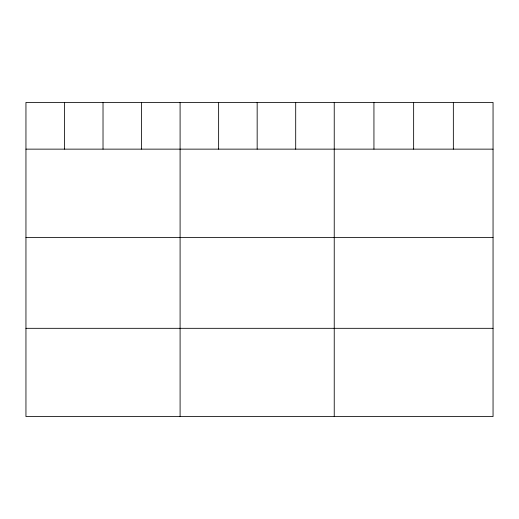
<?xml version="1.0" encoding="UTF-8"?>
<svg xmlns="http://www.w3.org/2000/svg" width="519" height="519" viewBox="0 0 519 519"><rect width="100%" height="100%" fill="white"/><g stroke="black" fill="none" stroke-linecap="round" stroke-linejoin="round"><path stroke-width="0.78" d="M493.05 149.141L493.05 416.575L25.95 416.575L25.95 102.425L493.05 102.425L493.05 149.141L25.95 149.141M25.95 237.391L493.05 237.391M25.95 328.319L493.05 328.319M453.346 102.425L453.346 149.141M413.643 102.425L413.643 149.141M373.94 102.425L373.94 149.141M334.236 102.425L334.236 416.575M295.7 102.425L295.7 149.141M257.165 102.425L257.165 149.141M218.629 102.425L218.629 149.141M180.093 102.425L180.093 416.575M141.557 102.425L141.557 149.141M103.022 102.425L103.022 149.141M64.486 102.425L64.486 149.141"/></g></svg>
